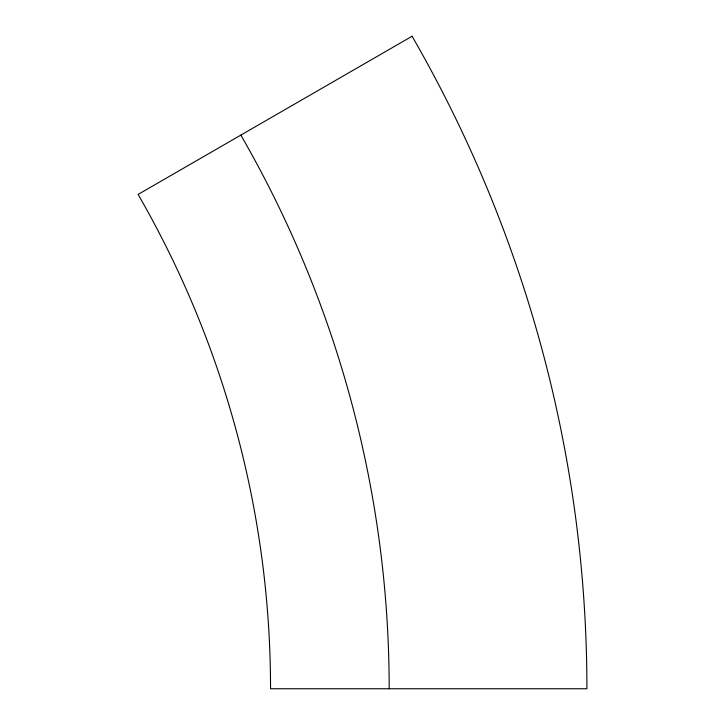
<?xml version="1.0" encoding="UTF-8"?>
<svg xmlns="http://www.w3.org/2000/svg" width="725" height="725" viewBox="0 0 725 725"><rect width="100%" height="100%" fill="white"/><g stroke="black" fill="none" stroke-linecap="round" stroke-linejoin="round"><path stroke-width="1.09" d="M240.836 135.113A1107.274 1107.274 0 0 1 389.18 688.75M412.072 36.25L138.094 194.436A988.637 988.637 0 0 1 270.543 688.75L586.906 688.75A1305 1305 0 0 0 412.072 36.25"/></g></svg>
